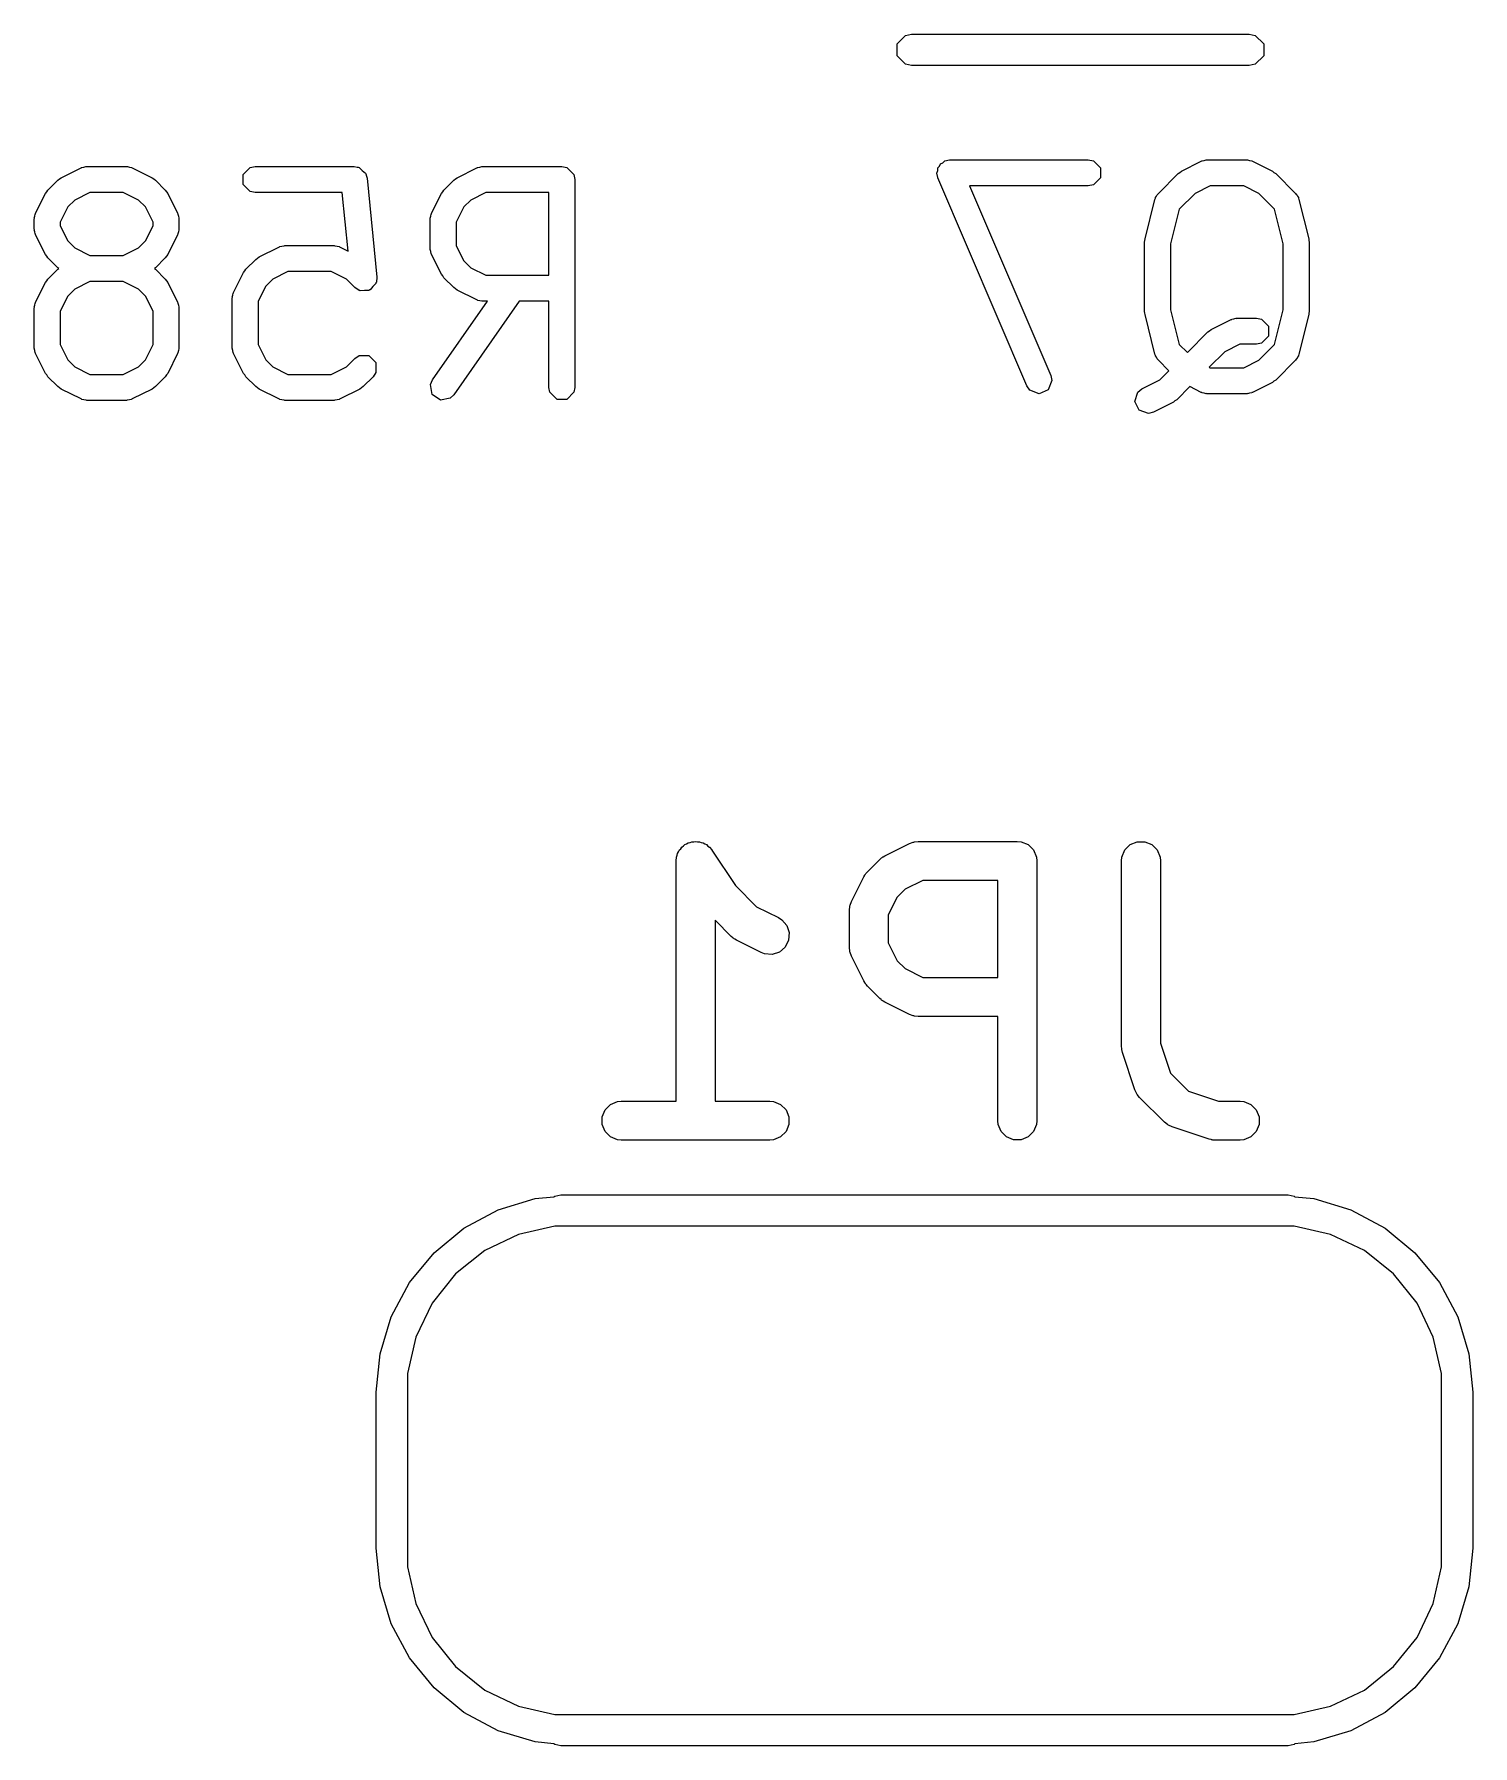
# Model space of a CAD drawing. Header units: inches. Extents: x 0.38 to 5.39, y 0.12 to 3.22.
# Drawn here: x 2.9728 to 3.1908, y 2.0567 to 2.316 of the extents above; entities that cross this region are included whole.
import ezdxf

# ---------------------------------------------------------------- set-up
doc = ezdxf.new("R2010")
doc.units = ezdxf.units.IN
doc.header["$MEASUREMENT"] = 0
doc.layers.add('BLACK', color=250, linetype='CONTINUOUS')

msp = doc.modelspace()

# ---------------------------------------------------------------- linework, layer by layer
at = {"layer": 'BLACK', "linetype": 'CONTINUOUS'}
for p, q in [((3.10357, 2.31453), (3.10484, 2.3158)), ((3.10484, 2.3158), (3.10575, 2.31598)), ((3.10575, 2.31598), (3.13134, 2.31598)), ((3.13134, 2.31598), (3.15693, 2.31598)), ((3.15693, 2.31598), (3.15783, 2.3158)), ((3.15783, 2.3158), (3.15911, 2.31453)), ((3.10357, 2.31272), (3.10357, 2.31453)), ((3.15911, 2.31453), (3.15911, 2.31272)), ((3.10484, 2.31144), (3.10357, 2.31272)), ((3.10575, 2.31126), (3.10484, 2.31144)), ((3.13134, 2.31126), (3.10575, 2.31126)), ((3.15693, 2.31126), (3.13134, 2.31126)), ((3.15783, 2.31144), (3.15693, 2.31126)), ((3.15911, 2.31272), (3.15783, 2.31144)), ((2.97692, 2.29425), (2.97992, 2.29575)), ((2.97992, 2.29575), (2.98001, 2.29578)), ((2.98001, 2.29578), (2.98004, 2.29581)), ((2.98004, 2.29581), (2.98035, 2.29587)), ((2.98035, 2.29587), (2.98066, 2.29595)), ((2.98066, 2.29595), (2.9807, 2.29594)), ((2.9807, 2.29594), (2.9808, 2.29596)), ((2.9808, 2.29596), (2.9868, 2.29596)), ((2.9868, 2.29596), (2.98689, 2.29594)), ((2.98689, 2.29594), (2.98694, 2.29595)), ((2.98694, 2.29595), (2.98724, 2.29587)), ((2.98724, 2.29587), (2.98755, 2.29581)), ((2.98755, 2.29581), (2.98758, 2.29578)), ((2.98758, 2.29578), (2.98768, 2.29575)), ((2.98768, 2.29575), (2.99068, 2.29425)), ((3.00448, 2.29474), (3.00554, 2.29581)), ((3.00448, 2.29324), (3.00448, 2.29474)), ((3.00554, 2.29581), (3.00629, 2.29596)), ((3.00629, 2.29596), (3.02129, 2.29596)), ((3.02129, 2.29596), (3.02176, 2.29586)), ((3.02176, 2.29586), (3.02186, 2.29587)), ((3.02186, 2.29587), (3.02191, 2.29583)), ((3.02191, 2.29583), (3.02205, 2.29581)), ((3.02205, 2.29581), (3.02251, 2.29534)), ((3.02251, 2.29534), (3.02303, 2.29492)), ((3.02303, 2.29492), (3.02307, 2.29478)), ((3.02307, 2.29478), (3.02311, 2.29474)), ((3.02311, 2.29474), (3.02311, 2.29464)), ((3.03691, 2.29425), (3.03991, 2.29575)), ((3.03991, 2.29575), (3.04, 2.29578)), ((3.04, 2.29578), (3.04004, 2.29581)), ((3.04004, 2.29581), (3.04035, 2.29587)), ((3.04035, 2.29587), (3.04065, 2.29595)), ((3.04065, 2.29595), (3.04069, 2.29594)), ((3.04069, 2.29594), (3.04079, 2.29596)), ((3.04079, 2.29596), (3.05279, 2.29596)), ((3.05279, 2.29596), (3.05354, 2.29581)), ((3.05354, 2.29581), (3.05461, 2.29474)), ((3.05461, 2.29474), (3.05476, 2.29399)), ((3.10958, 2.29496), (3.10973, 2.29534)), ((3.10973, 2.29426), (3.10958, 2.29496)), ((3.10973, 2.29574), (3.11, 2.29601)), ((3.10973, 2.29534), (3.10973, 2.29574)), ((3.11, 2.29601), (3.11014, 2.29636)), ((3.11014, 2.29636), (3.11051, 2.29652)), ((3.11051, 2.29652), (3.11079, 2.29681)), ((3.11079, 2.29681), (3.1115, 2.29695)), ((3.1115, 2.29695), (3.11152, 2.29696)), ((3.11152, 2.29696), (3.11153, 2.29695)), ((3.11153, 2.29695), (3.11155, 2.29696)), ((3.11155, 2.29696), (3.13254, 2.29696)), ((3.13254, 2.29696), (3.1333, 2.29681)), ((3.1333, 2.29681), (3.13436, 2.29574)), ((3.13436, 2.29574), (3.13436, 2.29424)), ((3.14315, 2.29188), (3.14615, 2.29488)), ((3.14615, 2.29488), (3.14641, 2.29506)), ((3.14641, 2.29506), (3.14666, 2.29525)), ((3.14666, 2.29525), (3.14966, 2.29675)), ((3.14966, 2.29675), (3.14976, 2.29678)), ((3.14976, 2.29678), (3.14979, 2.29681)), ((3.14979, 2.29681), (3.1501, 2.29687)), ((3.1501, 2.29687), (3.1504, 2.29695)), ((3.1504, 2.29695), (3.15045, 2.29694)), ((3.15045, 2.29694), (3.15054, 2.29696)), ((3.15054, 2.29696), (3.15654, 2.29696)), ((3.15654, 2.29696), (3.15664, 2.29694)), ((3.15664, 2.29694), (3.15668, 2.29695)), ((3.15668, 2.29695), (3.15698, 2.29687)), ((3.15698, 2.29687), (3.15729, 2.29681)), ((3.15729, 2.29681), (3.15733, 2.29678)), ((3.15733, 2.29678), (3.15742, 2.29675)), ((3.15742, 2.29675), (3.16042, 2.29525)), ((3.16042, 2.29525), (3.16067, 2.29506)), ((3.16067, 2.29506), (3.16093, 2.29488)), ((3.16093, 2.29488), (3.16393, 2.29188)), ((2.97473, 2.29212), (2.97491, 2.29238)), ((2.97491, 2.29238), (2.97641, 2.29388)), ((2.97641, 2.29388), (2.97667, 2.29406)), ((2.97667, 2.29406), (2.97692, 2.29425)), ((2.99068, 2.29425), (2.99093, 2.29406)), ((2.99093, 2.29406), (2.99119, 2.29388)), ((2.99119, 2.29388), (2.99269, 2.29238)), ((2.99269, 2.29238), (2.99286, 2.29212)), ((3.00554, 2.29217), (3.00448, 2.29324)), ((3.00629, 2.29202), (3.00554, 2.29217)), ((3.02311, 2.29464), (3.02325, 2.29418)), ((3.02325, 2.29418), (3.02475, 2.27919)), ((3.03472, 2.29212), (3.0349, 2.29238)), ((3.0349, 2.29238), (3.0364, 2.29388)), ((3.0364, 2.29388), (3.03666, 2.29406)), ((3.03666, 2.29406), (3.03691, 2.29425)), ((3.05476, 2.29399), (3.05476, 2.26249)), ((3.10973, 2.29424), (3.10973, 2.29426)), ((3.10973, 2.29423), (3.10973, 2.29424)), ((3.10974, 2.29421), (3.10973, 2.29423)), ((3.12324, 2.26272), (3.10974, 2.29421)), ((3.13254, 2.29302), (3.11453, 2.29302)), ((3.11453, 2.29302), (3.12685, 2.26427)), ((3.1333, 2.29317), (3.13254, 2.29302)), ((3.13436, 2.29424), (3.1333, 2.29317)), ((3.15101, 2.29302), (3.14871, 2.29187)), ((3.15608, 2.29302), (3.15101, 2.29302)), ((3.15837, 2.29187), (3.15608, 2.29302)), ((2.97304, 2.28887), (2.97454, 2.29187)), ((2.97454, 2.29187), (2.97473, 2.29212)), ((2.97792, 2.28982), (2.97677, 2.28752)), ((2.97896, 2.29087), (2.97792, 2.28982)), ((2.98126, 2.29202), (2.97896, 2.29087)), ((2.98633, 2.29202), (2.98126, 2.29202)), ((2.98863, 2.29087), (2.98633, 2.29202)), ((2.98968, 2.28982), (2.98863, 2.29087)), ((2.99083, 2.28752), (2.98968, 2.28982)), ((2.99286, 2.29212), (2.99306, 2.29187)), ((2.99306, 2.29187), (2.99456, 2.28887)), ((3.01951, 2.29202), (3.00629, 2.29202)), ((3.0204, 2.28314), (3.01951, 2.29202)), ((3.03303, 2.28887), (3.03453, 2.29187)), ((3.03453, 2.29187), (3.03472, 2.29212)), ((3.03791, 2.28982), (3.03676, 2.28752)), ((3.03896, 2.29087), (3.03791, 2.28982)), ((3.04125, 2.29202), (3.03896, 2.29087)), ((3.05082, 2.29202), (3.04125, 2.29202)), ((3.05082, 2.27946), (3.05082, 2.29202)), ((3.14113, 2.28497), (3.14263, 2.29097)), ((3.14263, 2.29097), (3.14272, 2.29116)), ((3.14272, 2.29124), (3.14286, 2.29144)), ((3.14272, 2.29116), (3.14272, 2.29124)), ((3.14286, 2.29144), (3.14296, 2.29166)), ((3.14296, 2.29166), (3.14303, 2.2917)), ((3.14303, 2.2917), (3.14315, 2.29188)), ((3.14871, 2.29187), (3.14632, 2.28948)), ((3.16076, 2.28948), (3.15837, 2.29187)), ((3.16393, 2.29188), (3.16405, 2.2917)), ((3.16405, 2.2917), (3.16412, 2.29166)), ((3.16412, 2.29166), (3.16422, 2.29144)), ((3.16422, 2.29144), (3.16436, 2.29124)), ((3.16436, 2.29124), (3.16436, 2.29116)), ((3.16436, 2.29116), (3.16445, 2.29097)), ((3.16445, 2.29097), (3.16595, 2.28497)), ((2.97283, 2.28813), (2.97292, 2.28843)), ((2.97285, 2.28809), (2.97283, 2.28813)), ((2.97283, 2.28799), (2.97285, 2.28809)), ((2.97283, 2.28649), (2.97283, 2.28799)), ((2.97292, 2.28843), (2.97298, 2.28874)), ((2.97298, 2.28874), (2.97301, 2.28877)), ((2.97301, 2.28877), (2.97304, 2.28887)), ((2.97677, 2.28752), (2.97677, 2.28695)), ((2.97677, 2.28695), (2.97792, 2.28466)), ((2.98968, 2.28466), (2.99083, 2.28695)), ((2.99083, 2.28695), (2.99083, 2.28752)), ((2.99456, 2.28887), (2.99458, 2.28877)), ((2.99458, 2.28877), (2.99461, 2.28874)), ((2.99461, 2.28874), (2.99468, 2.28843)), ((2.99468, 2.28843), (2.99476, 2.28813)), ((2.99476, 2.28813), (2.99475, 2.28809)), ((2.99475, 2.28809), (2.99476, 2.28799)), ((2.99476, 2.28799), (2.99476, 2.28649)), ((3.03282, 2.28799), (3.03284, 2.28809)), ((3.03282, 2.28349), (3.03282, 2.28799)), ((3.03283, 2.28813), (3.03291, 2.28843)), ((3.03284, 2.28809), (3.03283, 2.28813)), ((3.03291, 2.28843), (3.03297, 2.28874)), ((3.03297, 2.28874), (3.033, 2.28877)), ((3.033, 2.28877), (3.03303, 2.28887)), ((3.03676, 2.28752), (3.03676, 2.28395)), ((3.14632, 2.28948), (3.14501, 2.28425)), ((3.16207, 2.28425), (3.16076, 2.28948)), ((2.97285, 2.28639), (2.97283, 2.28649)), ((2.97283, 2.28635), (2.97285, 2.28639)), ((2.97292, 2.28605), (2.97283, 2.28635)), ((2.97298, 2.28574), (2.97292, 2.28605)), ((2.97301, 2.2857), (2.97298, 2.28574)), ((2.97304, 2.28561), (2.97301, 2.2857)), ((2.97454, 2.28261), (2.97304, 2.28561)), ((2.97792, 2.28466), (2.97896, 2.28361)), ((2.98863, 2.28361), (2.98968, 2.28466)), ((2.99456, 2.28561), (2.99306, 2.28261)), ((2.99458, 2.2857), (2.99456, 2.28561)), ((2.99461, 2.28574), (2.99458, 2.2857)), ((2.99468, 2.28605), (2.99461, 2.28574)), ((2.99476, 2.28635), (2.99468, 2.28605)), ((2.99476, 2.28649), (2.99475, 2.28639)), ((2.99475, 2.28639), (2.99476, 2.28635)), ((3.14107, 2.28449), (3.14112, 2.28473)), ((3.14107, 2.27399), (3.14107, 2.28449)), ((3.14112, 2.28473), (3.14113, 2.28497)), ((3.16595, 2.28497), (3.16596, 2.28473)), ((3.16596, 2.28473), (3.16601, 2.28449)), ((3.16601, 2.28449), (3.16601, 2.27399)), ((2.97473, 2.28236), (2.97454, 2.28261)), ((2.97491, 2.2821), (2.97473, 2.28236)), ((2.97641, 2.2806), (2.97491, 2.2821)), ((2.97896, 2.28361), (2.98126, 2.28246)), ((2.98126, 2.28246), (2.98633, 2.28246)), ((2.98633, 2.28246), (2.98863, 2.28361)), ((2.99269, 2.2821), (2.99119, 2.2806)), ((2.99286, 2.28236), (2.99269, 2.2821)), ((2.99306, 2.28261), (2.99286, 2.28236)), ((3.0049, 2.28038), (3.0064, 2.28188)), ((3.0064, 2.28188), (3.00666, 2.28206)), ((3.00666, 2.28206), (3.00691, 2.28225)), ((3.00691, 2.28225), (3.00991, 2.28375)), ((3.00991, 2.28375), (3.01001, 2.28378)), ((3.01001, 2.28378), (3.01004, 2.28381)), ((3.01004, 2.28381), (3.01035, 2.28387)), ((3.01035, 2.28387), (3.01065, 2.28395)), ((3.01065, 2.28395), (3.0107, 2.28394)), ((3.0107, 2.28394), (3.01079, 2.28396)), ((3.01079, 2.28396), (3.01829, 2.28396)), ((3.01829, 2.28396), (3.01839, 2.28394)), ((3.01839, 2.28394), (3.01843, 2.28395)), ((3.01843, 2.28395), (3.01874, 2.28387)), ((3.01874, 2.28387), (3.01905, 2.28381)), ((3.01905, 2.28381), (3.01908, 2.28378)), ((3.01908, 2.28378), (3.01917, 2.28375)), ((3.01917, 2.28375), (3.0204, 2.28314)), ((3.03284, 2.28339), (3.03282, 2.28349)), ((3.03283, 2.28335), (3.03284, 2.28339)), ((3.03291, 2.28305), (3.03283, 2.28335)), ((3.03297, 2.28274), (3.03291, 2.28305)), ((3.033, 2.2827), (3.03297, 2.28274)), ((3.03303, 2.28261), (3.033, 2.2827)), ((3.03453, 2.27961), (3.03303, 2.28261)), ((3.03676, 2.28395), (3.03791, 2.28166)), ((3.14501, 2.28425), (3.14501, 2.27423)), ((3.16207, 2.27423), (3.16207, 2.28425)), ((2.97491, 2.27888), (2.97641, 2.28038)), ((2.97657, 2.28049), (2.97641, 2.2806)), ((2.97641, 2.28038), (2.97657, 2.28049)), ((2.99119, 2.2806), (2.99103, 2.28049)), ((2.99103, 2.28049), (2.99119, 2.28038)), ((2.99119, 2.28038), (2.99269, 2.27888)), ((3.00303, 2.27687), (3.00453, 2.27987)), ((3.00453, 2.27987), (3.00473, 2.28012)), ((3.00473, 2.28012), (3.0049, 2.28038)), ((3.01126, 2.28002), (3.00896, 2.27887)), ((3.01783, 2.28002), (3.01126, 2.28002)), ((3.02013, 2.27887), (3.01783, 2.28002)), ((3.02475, 2.27919), (3.02468, 2.27842)), ((3.03472, 2.27936), (3.03453, 2.27961)), ((3.0349, 2.2791), (3.03472, 2.27936)), ((3.03791, 2.28166), (3.03896, 2.28061)), ((3.03896, 2.28061), (3.04125, 2.27946)), ((3.04125, 2.27946), (3.05082, 2.27946)), ((2.97304, 2.27537), (2.97454, 2.27837)), ((2.97454, 2.27837), (2.97473, 2.27862)), ((2.97473, 2.27862), (2.97491, 2.27888)), ((2.97896, 2.27737), (2.97792, 2.27632)), ((2.98126, 2.27852), (2.97896, 2.27737)), ((2.98633, 2.27852), (2.98126, 2.27852)), ((2.98863, 2.27737), (2.98633, 2.27852)), ((2.98968, 2.27632), (2.98863, 2.27737)), ((2.99269, 2.27888), (2.99286, 2.27862)), ((2.99286, 2.27862), (2.99306, 2.27837)), ((2.99306, 2.27837), (2.99456, 2.27537)), ((3.00291, 2.27643), (3.00298, 2.27674)), ((3.00298, 2.27674), (3.00301, 2.27678)), ((3.00301, 2.27678), (3.00303, 2.27687)), ((3.00791, 2.27782), (3.00676, 2.27553)), ((3.00896, 2.27887), (3.00791, 2.27782)), ((3.0214, 2.2776), (3.02013, 2.27887)), ((3.02204, 2.27717), (3.0214, 2.2776)), ((3.02214, 2.27717), (3.02204, 2.27717)), ((3.02222, 2.27711), (3.02214, 2.27717)), ((3.02288, 2.27717), (3.02222, 2.27711)), ((3.02355, 2.27717), (3.02288, 2.27717)), ((3.02362, 2.27725), (3.02355, 2.27717)), ((3.02372, 2.27726), (3.02362, 2.27725)), ((3.02414, 2.27777), (3.02372, 2.27726)), ((3.02461, 2.27824), (3.02414, 2.27777)), ((3.02468, 2.27842), (3.02461, 2.27834)), ((3.02461, 2.27834), (3.02461, 2.27824)), ((3.0364, 2.2776), (3.0349, 2.2791)), ((3.03666, 2.27742), (3.0364, 2.2776)), ((3.03691, 2.27723), (3.03666, 2.27742)), ((3.03991, 2.27573), (3.03691, 2.27723)), ((2.97283, 2.27463), (2.97292, 2.27493)), ((2.97285, 2.27459), (2.97283, 2.27463)), ((2.97283, 2.27449), (2.97285, 2.27459)), ((2.97283, 2.26849), (2.97283, 2.27449)), ((2.97292, 2.27493), (2.97298, 2.27524)), ((2.97298, 2.27524), (2.97301, 2.27528)), ((2.97301, 2.27528), (2.97304, 2.27537)), ((2.97792, 2.27632), (2.97677, 2.27403)), ((2.97677, 2.27403), (2.97677, 2.26896)), ((2.99083, 2.27403), (2.98968, 2.27632)), ((2.99083, 2.26896), (2.99083, 2.27403)), ((2.99456, 2.27537), (2.99458, 2.27528)), ((2.99458, 2.27528), (2.99461, 2.27524)), ((2.99461, 2.27524), (2.99468, 2.27493)), ((2.99468, 2.27493), (2.99476, 2.27463)), ((2.99476, 2.27463), (2.99475, 2.27459)), ((2.99475, 2.27459), (2.99476, 2.27449)), ((2.99476, 2.27449), (2.99476, 2.26849)), ((3.00283, 2.27613), (3.00291, 2.27643)), ((3.00285, 2.27609), (3.00283, 2.27613)), ((3.00283, 2.27599), (3.00285, 2.27609)), ((3.00283, 2.26849), (3.00283, 2.27599)), ((3.00676, 2.27553), (3.00676, 2.26896)), ((3.03318, 2.26362), (3.04151, 2.27552)), ((3.04631, 2.27552), (3.0364, 2.26136)), ((3.04, 2.2757), (3.03991, 2.27573)), ((3.04004, 2.27567), (3.04, 2.2757)), ((3.04035, 2.27561), (3.04004, 2.27567)), ((3.04065, 2.27553), (3.04035, 2.27561)), ((3.04069, 2.27554), (3.04065, 2.27553)), ((3.04079, 2.27552), (3.04069, 2.27554)), ((3.04151, 2.27552), (3.04079, 2.27552)), ((3.05082, 2.27552), (3.04631, 2.27552)), ((3.05082, 2.26249), (3.05082, 2.27552)), ((3.14112, 2.27375), (3.14107, 2.27399)), ((3.14501, 2.27423), (3.14632, 2.269)), ((3.16076, 2.269), (3.16207, 2.27423)), ((3.16601, 2.27399), (3.16596, 2.27375)), ((3.14113, 2.27351), (3.14112, 2.27375)), ((3.14263, 2.26751), (3.14113, 2.27351)), ((3.15116, 2.27125), (3.15416, 2.27275)), ((3.15416, 2.27275), (3.15426, 2.27278)), ((3.15426, 2.27278), (3.15429, 2.27281)), ((3.15429, 2.27281), (3.1546, 2.27287)), ((3.1546, 2.27287), (3.1549, 2.27295)), ((3.1549, 2.27295), (3.15494, 2.27294)), ((3.15494, 2.27294), (3.15504, 2.27296)), ((3.15504, 2.27296), (3.15804, 2.27296)), ((3.15804, 2.27296), (3.15879, 2.27281)), ((3.15879, 2.27281), (3.15986, 2.27174)), ((3.15986, 2.27174), (3.15986, 2.27024)), ((3.16595, 2.27351), (3.16445, 2.26751)), ((3.16596, 2.27375), (3.16595, 2.27351)), ((2.97677, 2.26896), (2.97792, 2.26666)), ((2.98968, 2.26666), (2.99083, 2.26896)), ((3.00676, 2.26896), (3.00791, 2.26666)), ((3.14632, 2.269), (3.14754, 2.26778)), ((3.14754, 2.26778), (3.15065, 2.27088)), ((3.15065, 2.27088), (3.15091, 2.27106)), ((3.15091, 2.27106), (3.15116, 2.27125)), ((3.15551, 2.26902), (3.15321, 2.26787)), ((3.15804, 2.26902), (3.15551, 2.26902)), ((3.15879, 2.26917), (3.15804, 2.26902)), ((3.15837, 2.26661), (3.16076, 2.269)), ((3.15986, 2.27024), (3.15879, 2.26917)), ((2.97285, 2.26839), (2.97283, 2.26849)), ((2.97283, 2.26835), (2.97285, 2.26839)), ((2.97292, 2.26805), (2.97283, 2.26835)), ((2.97298, 2.26774), (2.97292, 2.26805)), ((2.97301, 2.26771), (2.97298, 2.26774)), ((2.97304, 2.26761), (2.97301, 2.26771)), ((2.97454, 2.26461), (2.97304, 2.26761)), ((2.97792, 2.26666), (2.97896, 2.26561)), ((2.98863, 2.26561), (2.98968, 2.26666)), ((2.99456, 2.26761), (2.99306, 2.26461)), ((2.99458, 2.26771), (2.99456, 2.26761)), ((2.99461, 2.26774), (2.99458, 2.26771)), ((2.99468, 2.26805), (2.99461, 2.26774)), ((2.99476, 2.26835), (2.99468, 2.26805)), ((2.99476, 2.26849), (2.99475, 2.26839)), ((2.99475, 2.26839), (2.99476, 2.26835)), ((3.00285, 2.26839), (3.00283, 2.26849)), ((3.00283, 2.26835), (3.00285, 2.26839)), ((3.00291, 2.26805), (3.00283, 2.26835)), ((3.00298, 2.26774), (3.00291, 2.26805)), ((3.00301, 2.26771), (3.00298, 2.26774)), ((3.00303, 2.26761), (3.00301, 2.26771)), ((3.00453, 2.26461), (3.00303, 2.26761)), ((3.00791, 2.26666), (3.00896, 2.26561)), ((3.02013, 2.26561), (3.0214, 2.26688)), ((3.0214, 2.26688), (3.02204, 2.26731)), ((3.02204, 2.26731), (3.02355, 2.26731)), ((3.02355, 2.26731), (3.02461, 2.26625)), ((3.02461, 2.26625), (3.02461, 2.26474)), ((3.14272, 2.26732), (3.14263, 2.26751)), ((3.14272, 2.26724), (3.14272, 2.26732)), ((3.14286, 2.26704), (3.14272, 2.26724)), ((3.14296, 2.26682), (3.14286, 2.26704)), ((3.14303, 2.26678), (3.14296, 2.26682)), ((3.14315, 2.2666), (3.14303, 2.26678)), ((3.14476, 2.26499), (3.14315, 2.2666)), ((3.15321, 2.26787), (3.15087, 2.26553)), ((3.15608, 2.26546), (3.15837, 2.26661)), ((3.16393, 2.2666), (3.16093, 2.2636)), ((3.16405, 2.26678), (3.16393, 2.2666)), ((3.16412, 2.26682), (3.16405, 2.26678)), ((3.16422, 2.26704), (3.16412, 2.26682)), ((3.16436, 2.26724), (3.16422, 2.26704)), ((3.16445, 2.26751), (3.16436, 2.26732)), ((3.16436, 2.26732), (3.16436, 2.26724)), ((2.97473, 2.26436), (2.97454, 2.26461)), ((2.97491, 2.2641), (2.97473, 2.26436)), ((2.97641, 2.2626), (2.97491, 2.2641)), ((2.97896, 2.26561), (2.98126, 2.26446)), ((2.98126, 2.26446), (2.98633, 2.26446)), ((2.98633, 2.26446), (2.98863, 2.26561)), ((2.99269, 2.2641), (2.99119, 2.2626)), ((2.99286, 2.26436), (2.99269, 2.2641)), ((2.99306, 2.26461), (2.99286, 2.26436)), ((3.00473, 2.26436), (3.00453, 2.26461)), ((3.0049, 2.2641), (3.00473, 2.26436)), ((3.0064, 2.2626), (3.0049, 2.2641)), ((3.00896, 2.26561), (3.01126, 2.26446)), ((3.01126, 2.26446), (3.01783, 2.26446)), ((3.01783, 2.26446), (3.02013, 2.26561)), ((3.02418, 2.2641), (3.02268, 2.2626)), ((3.02461, 2.26474), (3.02418, 2.2641)), ((3.03287, 2.26292), (3.03318, 2.26362)), ((3.12685, 2.26427), (3.12701, 2.26352)), ((3.14338, 2.26361), (3.14476, 2.26499)), ((3.15087, 2.26553), (3.15101, 2.26546)), ((3.15101, 2.26546), (3.15608, 2.26546)), ((2.97667, 2.26242), (2.97641, 2.2626)), ((2.97692, 2.26223), (2.97667, 2.26242)), ((2.97992, 2.26073), (2.97692, 2.26223)), ((2.99068, 2.26223), (2.98768, 2.26073)), ((2.99093, 2.26242), (2.99068, 2.26223)), ((2.99119, 2.2626), (2.99093, 2.26242)), ((3.00666, 2.26242), (3.0064, 2.2626)), ((3.00691, 2.26223), (3.00666, 2.26242)), ((3.00991, 2.26073), (3.00691, 2.26223)), ((3.02217, 2.26223), (3.01917, 2.26073)), ((3.02242, 2.26242), (3.02217, 2.26223)), ((3.02268, 2.2626), (3.02242, 2.26242)), ((3.03313, 2.26143), (3.03287, 2.26292)), ((3.03436, 2.26057), (3.03313, 2.26143)), ((3.0364, 2.26136), (3.03585, 2.26083)), ((3.05097, 2.26174), (3.05082, 2.26249)), ((3.05204, 2.26067), (3.05097, 2.26174)), ((3.05461, 2.26174), (3.05354, 2.26067)), ((3.05476, 2.26249), (3.05461, 2.26174)), ((3.12367, 2.26208), (3.12324, 2.26272)), ((3.12507, 2.26152), (3.12367, 2.26208)), ((3.12645, 2.26212), (3.12507, 2.26152)), ((3.12701, 2.26352), (3.12645, 2.26212)), ((3.13958, 2.26035), (3.14006, 2.26178)), ((3.14006, 2.26178), (3.14066, 2.26225)), ((3.14066, 2.26225), (3.14338, 2.26361)), ((3.14793, 2.2626), (3.14593, 2.2606)), ((3.14966, 2.26173), (3.14793, 2.2626)), ((3.14976, 2.26171), (3.14966, 2.26173)), ((3.14979, 2.26167), (3.14976, 2.26171)), ((3.1501, 2.26161), (3.14979, 2.26167)), ((3.1504, 2.26153), (3.1501, 2.26161)), ((3.15045, 2.26154), (3.1504, 2.26153)), ((3.15054, 2.26152), (3.15045, 2.26154)), ((3.15654, 2.26152), (3.15054, 2.26152)), ((3.15664, 2.26154), (3.15654, 2.26152)), ((3.15668, 2.26153), (3.15664, 2.26154)), ((3.15698, 2.26161), (3.15668, 2.26153)), ((3.15729, 2.26167), (3.15698, 2.26161)), ((3.15733, 2.26171), (3.15729, 2.26167)), ((3.15742, 2.26173), (3.15733, 2.26171)), ((3.16042, 2.26323), (3.15742, 2.26173)), ((3.16067, 2.26342), (3.16042, 2.26323)), ((3.16093, 2.2636), (3.16067, 2.26342)), ((2.98001, 2.26071), (2.97992, 2.26073)), ((2.98004, 2.26067), (2.98001, 2.26071)), ((2.98035, 2.26061), (2.98004, 2.26067)), ((2.98066, 2.26053), (2.98035, 2.26061)), ((2.9807, 2.26054), (2.98066, 2.26053)), ((2.9808, 2.26052), (2.9807, 2.26054)), ((2.9868, 2.26052), (2.9808, 2.26052)), ((2.98689, 2.26054), (2.9868, 2.26052)), ((2.98694, 2.26053), (2.98689, 2.26054)), ((2.98724, 2.26061), (2.98694, 2.26053)), ((2.98755, 2.26067), (2.98724, 2.26061)), ((2.98758, 2.26071), (2.98755, 2.26067)), ((2.98768, 2.26073), (2.98758, 2.26071)), ((3.01001, 2.26071), (3.00991, 2.26073)), ((3.01004, 2.26067), (3.01001, 2.26071)), ((3.01035, 2.26061), (3.01004, 2.26067)), ((3.01065, 2.26053), (3.01035, 2.26061)), ((3.0107, 2.26054), (3.01065, 2.26053)), ((3.01079, 2.26052), (3.0107, 2.26054)), ((3.01829, 2.26052), (3.01079, 2.26052)), ((3.01839, 2.26054), (3.01829, 2.26052)), ((3.01843, 2.26053), (3.01839, 2.26054)), ((3.01874, 2.26061), (3.01843, 2.26053)), ((3.01905, 2.26067), (3.01874, 2.26061)), ((3.01908, 2.26071), (3.01905, 2.26067)), ((3.01917, 2.26073), (3.01908, 2.26071)), ((3.03585, 2.26083), (3.03436, 2.26057)), ((3.05354, 2.26067), (3.05204, 2.26067)), ((3.14025, 2.25901), (3.13958, 2.26035)), ((3.14168, 2.25853), (3.14025, 2.25901)), ((3.14242, 2.25873), (3.14168, 2.25853)), ((3.14542, 2.26023), (3.14242, 2.25873)), ((3.14567, 2.26043), (3.14542, 2.26023)), ((3.14593, 2.2606), (3.14567, 2.26043)), ((3.07219, 2.19354), (3.07246, 2.19365)), ((3.07246, 2.19365), (3.07275, 2.19365)), ((3.07275, 2.19365), (3.07304, 2.19371)), ((3.07304, 2.19371), (3.07332, 2.19365)), ((3.07332, 2.19365), (3.07361, 2.19365)), ((3.07361, 2.19365), (3.07388, 2.19354)), ((3.106, 2.1936), (3.10611, 2.19361)), ((3.10611, 2.19361), (3.1062, 2.19365)), ((3.1062, 2.19365), (3.10678, 2.19371)), ((3.10678, 2.19371), (3.12178, 2.19371)), ((3.12178, 2.19371), (3.12235, 2.19365)), ((3.12235, 2.19365), (3.12342, 2.19321)), ((3.13888, 2.19321), (3.13995, 2.19365)), ((3.13995, 2.19365), (3.1411, 2.19365)), ((3.1411, 2.19365), (3.14217, 2.19321)), ((3.07008, 2.19076), (3.07014, 2.19133)), ((3.07014, 2.19133), (3.07025, 2.1916)), ((3.07025, 2.1916), (3.07031, 2.19189)), ((3.07031, 2.19189), (3.07047, 2.19213)), ((3.07047, 2.19213), (3.07058, 2.1924)), ((3.07058, 2.1924), (3.07078, 2.1926)), ((3.07078, 2.1926), (3.07095, 2.19285)), ((3.07095, 2.19285), (3.07119, 2.19301)), ((3.07119, 2.19301), (3.07139, 2.19321)), ((3.07139, 2.19321), (3.07166, 2.19332)), ((3.07166, 2.19332), (3.07191, 2.19348)), ((3.07191, 2.19348), (3.07219, 2.19354)), ((3.07388, 2.19354), (3.07417, 2.19348)), ((3.07417, 2.19348), (3.07441, 2.19332)), ((3.07441, 2.19332), (3.07467, 2.19321)), ((3.07467, 2.19321), (3.07488, 2.193)), ((3.07488, 2.193), (3.07512, 2.19284)), ((3.07512, 2.19284), (3.07549, 2.1924)), ((3.07549, 2.1924), (3.07549, 2.1924)), ((3.07549, 2.1924), (3.07549, 2.19239)), ((3.07549, 2.19239), (3.07549, 2.19239)), ((3.07549, 2.19239), (3.07908, 2.18701)), ((3.10094, 2.19097), (3.10117, 2.19115)), ((3.10117, 2.19115), (3.10122, 2.19121)), ((3.10122, 2.19121), (3.10131, 2.19127)), ((3.10131, 2.19127), (3.10139, 2.19134)), ((3.10139, 2.19134), (3.10146, 2.19137)), ((3.10146, 2.19137), (3.10171, 2.19152)), ((3.10171, 2.19152), (3.10546, 2.1934)), ((3.10546, 2.1934), (3.106, 2.1936)), ((3.12342, 2.19321), (3.12423, 2.1924)), ((3.12423, 2.1924), (3.12467, 2.19133)), ((3.12467, 2.19133), (3.12473, 2.19076)), ((3.13757, 2.19076), (3.13763, 2.19133)), ((3.13763, 2.19133), (3.13807, 2.1924)), ((3.13807, 2.1924), (3.13888, 2.19321)), ((3.14217, 2.19321), (3.14298, 2.1924)), ((3.14298, 2.1924), (3.14342, 2.19133)), ((3.14342, 2.19133), (3.14348, 2.19076)), ((3.07008, 2.15434), (3.07008, 2.19076)), ((3.07008, 2.19076), (3.07008, 2.19076)), ((3.07008, 2.19076), (3.07008, 2.19076)), ((3.07008, 2.19076), (3.07008, 2.19076)), ((3.09851, 2.18833), (3.09867, 2.18857)), ((3.09867, 2.18857), (3.0987, 2.18865)), ((3.0987, 2.18865), (3.09877, 2.18873)), ((3.09877, 2.18873), (3.09882, 2.18882)), ((3.09882, 2.18882), (3.09888, 2.18887)), ((3.09888, 2.18887), (3.09907, 2.18909)), ((3.09907, 2.18909), (3.10094, 2.19097)), ((3.12473, 2.19076), (3.12473, 2.15139)), ((3.13757, 2.16263), (3.13757, 2.19076)), ((3.14348, 2.19076), (3.14348, 2.16311)), ((3.07908, 2.18701), (3.08228, 2.18381)), ((3.09664, 2.18458), (3.09851, 2.18833)), ((3.10478, 2.18645), (3.10358, 2.18526)), ((3.10748, 2.1878), (3.10478, 2.18645)), ((3.11882, 2.1878), (3.10748, 2.1878)), ((3.11882, 2.17309), (3.11882, 2.1878)), ((3.08228, 2.18381), (3.0856, 2.18215)), ((3.09633, 2.18326), (3.09638, 2.18383)), ((3.09633, 2.17763), (3.09633, 2.18326)), ((3.09638, 2.18383), (3.09642, 2.18393)), ((3.09642, 2.18393), (3.09643, 2.18404)), ((3.09643, 2.18404), (3.09664, 2.18458)), ((3.10358, 2.18526), (3.10223, 2.18256)), ((3.07844, 2.17929), (3.07599, 2.18175)), ((3.07599, 2.18175), (3.07599, 2.15434)), ((3.0856, 2.18215), (3.08609, 2.18184)), ((3.08609, 2.18184), (3.08685, 2.18097)), ((3.08685, 2.18097), (3.08721, 2.17988)), ((3.10223, 2.18256), (3.10223, 2.17833)), ((3.07867, 2.17911), (3.07844, 2.17929)), ((3.07872, 2.17905), (3.07867, 2.17911)), ((3.07881, 2.17899), (3.07872, 2.17905)), ((3.07889, 2.17893), (3.07881, 2.17899)), ((3.07896, 2.1789), (3.07889, 2.17893)), ((3.07921, 2.17874), (3.07896, 2.1789)), ((3.08296, 2.17687), (3.07921, 2.17874)), ((3.08713, 2.17873), (3.08661, 2.1777)), ((3.08721, 2.17988), (3.08713, 2.17873)), ((3.10223, 2.17833), (3.10358, 2.17563)), ((3.0835, 2.17666), (3.08296, 2.17687)), ((3.08465, 2.17658), (3.0835, 2.17666)), ((3.08574, 2.17694), (3.08465, 2.17658)), ((3.08661, 2.1777), (3.08574, 2.17694)), ((3.09638, 2.17706), (3.09633, 2.17763)), ((3.09642, 2.17696), (3.09638, 2.17706)), ((3.09643, 2.17685), (3.09642, 2.17696)), ((3.09664, 2.17631), (3.09643, 2.17685)), ((3.09851, 2.17256), (3.09664, 2.17631)), ((3.10358, 2.17563), (3.10478, 2.17443)), ((3.10478, 2.17443), (3.10748, 2.17309)), ((3.10748, 2.17309), (3.11882, 2.17309)), ((3.09867, 2.17231), (3.09851, 2.17256)), ((3.0987, 2.17224), (3.09867, 2.17231)), ((3.09877, 2.17216), (3.0987, 2.17224)), ((3.09882, 2.17207), (3.09877, 2.17216)), ((3.09888, 2.17202), (3.09882, 2.17207)), ((3.09907, 2.17179), (3.09888, 2.17202)), ((3.10094, 2.16992), (3.09907, 2.17179)), ((3.10117, 2.16973), (3.10094, 2.16992)), ((3.10122, 2.16967), (3.10117, 2.16973)), ((3.10131, 2.16962), (3.10122, 2.16967)), ((3.10139, 2.16955), (3.10131, 2.16962)), ((3.10146, 2.16952), (3.10139, 2.16955)), ((3.10171, 2.16937), (3.10146, 2.16952)), ((3.10546, 2.16749), (3.10171, 2.16937)), ((3.106, 2.16728), (3.10546, 2.16749)), ((3.10611, 2.16728), (3.106, 2.16728)), ((3.1062, 2.16724), (3.10611, 2.16728)), ((3.10678, 2.16718), (3.1062, 2.16724)), ((3.11882, 2.16718), (3.10678, 2.16718)), ((3.11882, 2.15139), (3.11882, 2.16718)), ((3.1376, 2.16234), (3.13757, 2.16263)), ((3.14348, 2.16311), (3.14498, 2.1586)), ((3.1376, 2.16226), (3.1376, 2.16234)), ((3.13762, 2.16216), (3.1376, 2.16226)), ((3.13763, 2.16206), (3.13762, 2.16216)), ((3.13766, 2.16199), (3.13763, 2.16206)), ((3.13772, 2.1617), (3.13766, 2.16199)), ((3.1396, 2.15608), (3.13772, 2.1617)), ((3.14498, 2.1586), (3.14774, 2.15584)), ((3.13983, 2.15555), (3.1396, 2.15608)), ((3.1399, 2.15547), (3.13983, 2.15555)), ((3.13994, 2.15537), (3.1399, 2.15547)), ((3.14031, 2.15492), (3.13994, 2.15537)), ((3.14406, 2.15117), (3.14031, 2.15492)), ((3.14774, 2.15584), (3.15225, 2.15434)), ((3.05889, 2.15196), (3.05933, 2.15303)), ((3.05933, 2.15303), (3.06014, 2.15384)), ((3.06014, 2.15384), (3.06121, 2.15428)), ((3.06121, 2.15428), (3.06178, 2.15434)), ((3.06178, 2.15434), (3.07008, 2.15434)), ((3.07599, 2.15434), (3.08428, 2.15434)), ((3.08428, 2.15434), (3.08486, 2.15428)), ((3.08486, 2.15428), (3.08592, 2.15384)), ((3.08592, 2.15384), (3.08674, 2.15303)), ((3.08674, 2.15303), (3.08718, 2.15196)), ((3.15225, 2.15434), (3.15552, 2.15434)), ((3.15552, 2.15434), (3.1561, 2.15428)), ((3.1561, 2.15428), (3.15716, 2.15384)), ((3.15716, 2.15384), (3.15798, 2.15303)), ((3.15798, 2.15303), (3.15842, 2.15196)), ((3.05889, 2.15081), (3.05889, 2.15196)), ((3.05933, 2.14974), (3.05889, 2.15081)), ((3.06014, 2.14893), (3.05933, 2.14974)), ((3.08674, 2.14974), (3.08592, 2.14893)), ((3.08718, 2.15081), (3.08674, 2.14974)), ((3.08718, 2.15196), (3.08718, 2.15081)), ((3.11888, 2.15081), (3.11882, 2.15139)), ((3.11932, 2.14974), (3.11888, 2.15081)), ((3.12014, 2.14893), (3.11932, 2.14974)), ((3.12423, 2.14974), (3.12342, 2.14893)), ((3.12467, 2.15081), (3.12423, 2.14974)), ((3.12473, 2.15139), (3.12467, 2.15081)), ((3.14451, 2.1508), (3.14406, 2.15117)), ((3.14461, 2.15076), (3.14451, 2.1508)), ((3.14469, 2.15069), (3.14461, 2.15076)), ((3.14522, 2.15046), (3.14469, 2.15069)), ((3.15084, 2.14858), (3.14522, 2.15046)), ((3.15798, 2.14974), (3.15716, 2.14893)), ((3.15842, 2.15081), (3.15798, 2.14974)), ((3.15842, 2.15196), (3.15842, 2.15081)), ((3.06121, 2.14849), (3.06014, 2.14893)), ((3.06178, 2.14843), (3.06121, 2.14849)), ((3.08428, 2.14843), (3.06178, 2.14843)), ((3.08486, 2.14849), (3.08428, 2.14843)), ((3.08592, 2.14893), (3.08486, 2.14849)), ((3.1212, 2.14849), (3.12014, 2.14893)), ((3.12235, 2.14849), (3.1212, 2.14849)), ((3.12342, 2.14893), (3.12235, 2.14849)), ((3.15113, 2.14852), (3.15084, 2.14858)), ((3.1512, 2.14849), (3.15113, 2.14852)), ((3.1513, 2.14848), (3.1512, 2.14849)), ((3.1514, 2.14846), (3.1513, 2.14848)), ((3.15148, 2.14846), (3.1514, 2.14846)), ((3.15177, 2.14843), (3.15148, 2.14846)), ((3.15552, 2.14843), (3.15177, 2.14843)), ((3.1561, 2.14849), (3.15552, 2.14843)), ((3.15716, 2.14893), (3.1561, 2.14849)), ((3.04312, 2.13788), (3.04873, 2.13958)), ((3.04873, 2.13958), (3.05158, 2.13986)), ((3.05158, 2.13986), (3.05169, 2.13998)), ((3.05169, 2.13998), (3.0526, 2.14016)), ((3.0526, 2.14016), (3.16283, 2.14016)), ((3.16283, 2.14016), (3.16374, 2.13998)), ((3.16374, 2.13998), (3.16385, 2.13986)), ((3.16385, 2.13986), (3.1667, 2.13958)), ((3.1667, 2.13958), (3.17232, 2.13788)), ((3.03794, 2.13511), (3.04312, 2.13788)), ((3.17232, 2.13788), (3.17749, 2.13511)), ((3.03341, 2.13139), (3.03794, 2.13511)), ((3.04619, 2.13417), (3.04108, 2.13171)), ((3.05173, 2.13543), (3.04619, 2.13417)), ((3.05457, 2.13543), (3.05173, 2.13543)), ((3.16087, 2.13543), (3.05457, 2.13543)), ((3.16371, 2.13543), (3.16087, 2.13543)), ((3.16924, 2.13417), (3.16371, 2.13543)), ((3.17436, 2.13171), (3.16924, 2.13417)), ((3.17749, 2.13511), (3.18202, 2.13139)), ((3.02969, 2.12686), (3.03341, 2.13139)), ((3.04108, 2.13171), (3.03664, 2.12817)), ((3.1788, 2.12817), (3.17436, 2.13171)), ((3.18202, 2.13139), (3.18574, 2.12686)), ((3.02692, 2.12169), (3.02969, 2.12686)), ((3.03664, 2.12817), (3.0331, 2.12373)), ((3.18234, 2.12373), (3.1788, 2.12817)), ((3.18574, 2.12686), (3.18851, 2.12169)), ((3.0331, 2.12373), (3.03063, 2.11861)), ((3.1848, 2.11861), (3.18234, 2.12373)), ((3.02522, 2.11607), (3.02692, 2.12169)), ((3.18851, 2.12169), (3.19021, 2.11607)), ((3.03063, 2.11861), (3.02937, 2.11308)), ((3.18606, 2.11308), (3.1848, 2.11861)), ((3.02465, 2.11024), (3.02522, 2.11607)), ((3.19021, 2.11607), (3.19079, 2.11024)), ((3.02937, 2.11308), (3.02937, 2.11024)), ((3.18606, 2.11024), (3.18606, 2.11308)), ((3.02465, 2.08661), (3.02465, 2.11024)), ((3.02937, 2.11024), (3.02937, 2.08661)), ((3.18606, 2.08661), (3.18606, 2.11024)), ((3.19079, 2.11024), (3.19079, 2.08661)), ((3.02522, 2.08078), (3.02465, 2.08661)), ((3.02937, 2.08661), (3.02937, 2.08378)), ((3.18606, 2.08378), (3.18606, 2.08661)), ((3.19079, 2.08661), (3.19021, 2.08078)), ((3.02937, 2.08378), (3.03063, 2.07824)), ((3.1848, 2.07824), (3.18606, 2.08378)), ((3.02692, 2.07516), (3.02522, 2.08078)), ((3.19021, 2.08078), (3.18851, 2.07516)), ((3.03063, 2.07824), (3.0331, 2.07312)), ((3.18234, 2.07312), (3.1848, 2.07824)), ((3.02969, 2.06999), (3.02692, 2.07516)), ((3.18851, 2.07516), (3.18574, 2.06999)), ((3.0331, 2.07312), (3.03664, 2.06868)), ((3.1788, 2.06868), (3.18234, 2.07312)), ((3.03341, 2.06546), (3.02969, 2.06999)), ((3.18574, 2.06999), (3.18202, 2.06546)), ((3.03664, 2.06868), (3.04108, 2.06514)), ((3.17436, 2.06514), (3.1788, 2.06868)), ((3.03794, 2.06174), (3.03341, 2.06546)), ((3.04108, 2.06514), (3.04619, 2.06268)), ((3.16924, 2.06268), (3.17436, 2.06514)), ((3.18202, 2.06546), (3.17749, 2.06174)), ((3.04312, 2.05897), (3.03794, 2.06174)), ((3.04619, 2.06268), (3.05173, 2.06142)), ((3.05173, 2.06142), (3.0526, 2.06142)), ((3.0526, 2.06142), (3.16283, 2.06142)), ((3.16283, 2.06142), (3.16371, 2.06142)), ((3.16371, 2.06142), (3.16924, 2.06268)), ((3.17749, 2.06174), (3.17232, 2.05897)), ((3.04873, 2.05727), (3.04312, 2.05897)), ((3.17232, 2.05897), (3.1667, 2.05727)), ((3.05158, 2.05699), (3.04873, 2.05727)), ((3.05169, 2.05687), (3.05158, 2.05699)), ((3.0526, 2.05669), (3.05169, 2.05687)), ((3.05457, 2.05669), (3.0526, 2.05669)), ((3.16087, 2.05669), (3.05457, 2.05669)), ((3.16283, 2.05669), (3.16087, 2.05669)), ((3.16374, 2.05687), (3.16283, 2.05669)), ((3.16385, 2.05699), (3.16374, 2.05687)), ((3.1667, 2.05727), (3.16385, 2.05699))]:
    msp.add_line(p, q, dxfattribs=at)

doc.saveas('drawing.dxf')
